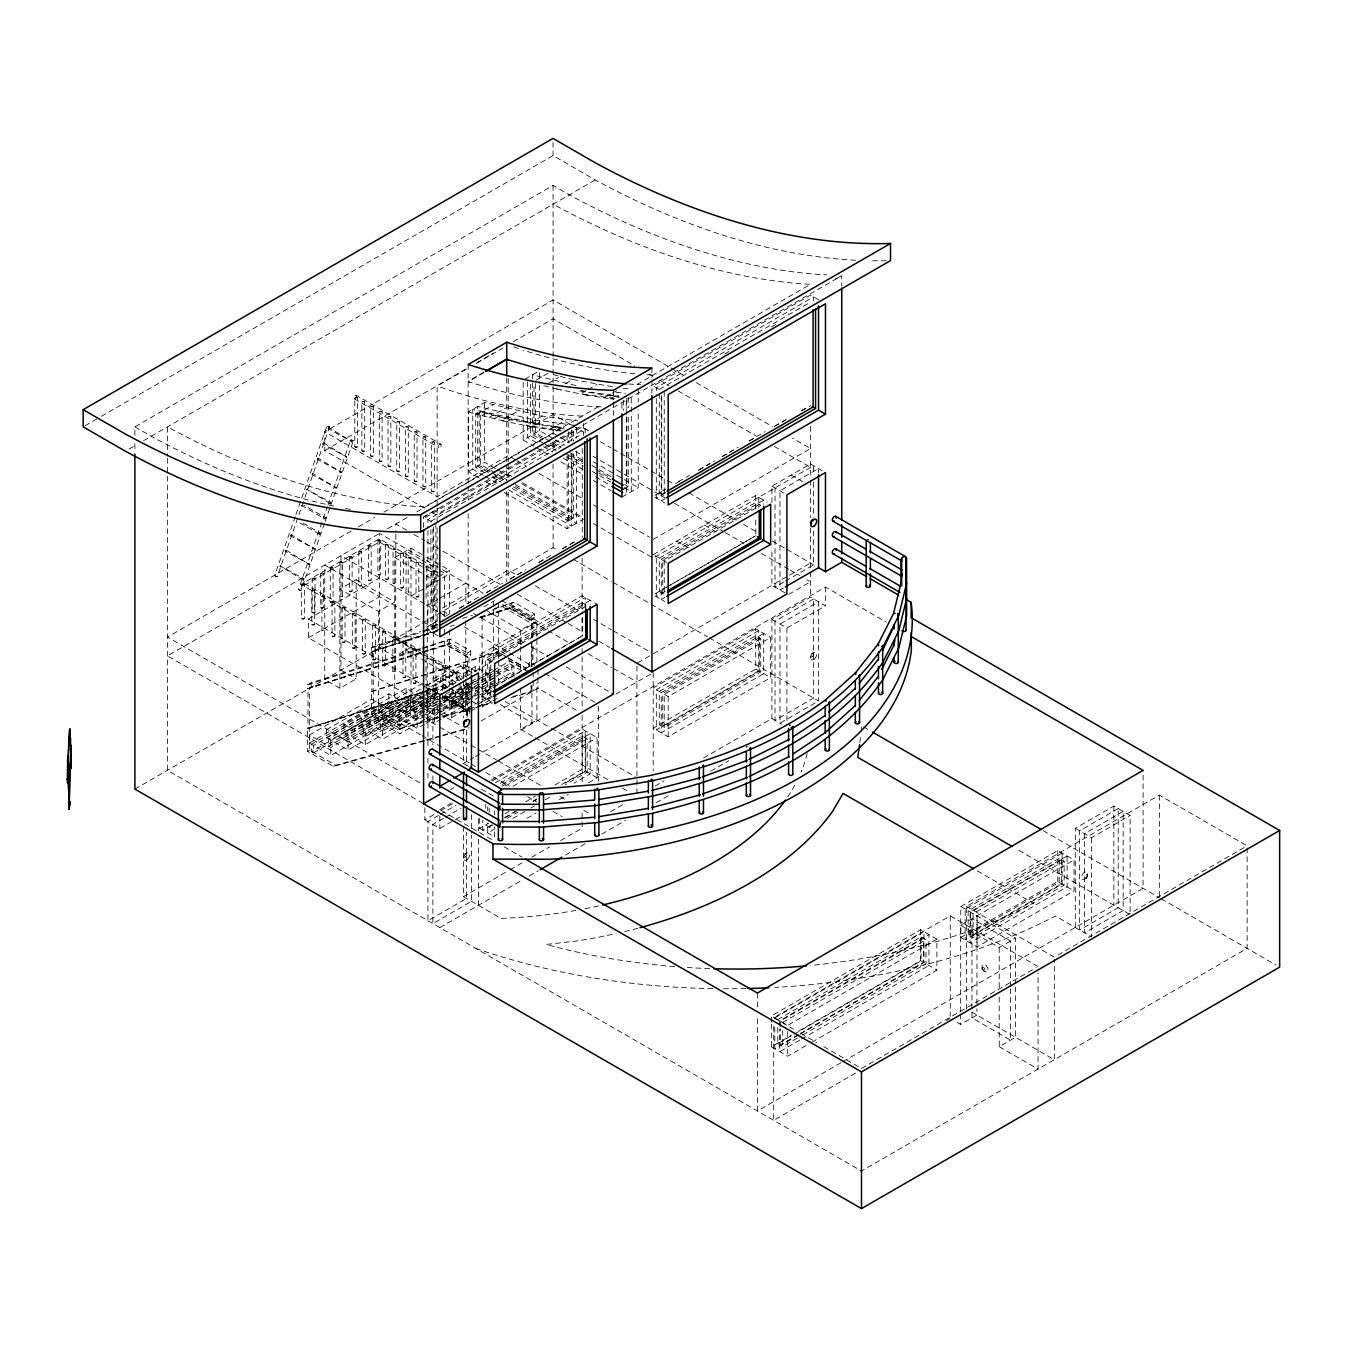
<?xml version="1.0" encoding="UTF-8"?>
<svg xmlns="http://www.w3.org/2000/svg" width="1347" height="1347" viewBox="0 0 1347 1347"><rect width="100%" height="100%" fill="white"/><g stroke="black" fill="none" stroke-linecap="round" stroke-linejoin="round"><path stroke-width="0.75" stroke-dasharray="5 3.75" d="M467.241 716.57L467.291 710.374L442.287 695.944M510.833 697.729L531.072 692.055L531.122 685.859M528.883 665.755L529.068 663.919M859.874 742.466L860.767 734.149M860.986 732.078L861.659 725.831M981.98 968.375A2.105 1.212 60 0 1 984.202 968.173A2.105 1.212 60 0 1 984.202 971.153A2.105 1.212 60 0 1 981.98 968.375L982.165 966.54A4.209 2.425 60 0 1 986.627 966.153A4.209 2.425 60 0 1 986.627 972.096A4.209 2.425 60 0 1 982.165 966.54M301.661 584.413L304.473 584.413L304.473 618.61L303.075 619.418L301.661 618.61L301.661 584.413L304.473 584.413M301.661 618.61L304.473 618.61M312.184 578.334L314.996 578.334L314.996 612.531L313.582 613.34L312.184 612.531L312.184 578.334L314.996 578.334M354.817 397.618L357.629 397.618L357.629 446.85L356.231 447.659L354.817 446.85L354.817 397.618L357.629 397.618M311.797 590.255L314.609 590.255L314.609 624.452L313.194 625.277L311.797 624.452L311.797 590.255L314.609 590.255M312.184 612.531L314.996 612.531M361.872 401.692L364.667 401.692L364.667 450.908L363.269 451.733L361.872 450.908L361.872 401.692L364.667 401.692M311.797 624.452L314.609 624.452M354.817 446.85L357.629 446.85M321.933 596.098L324.728 596.098L321.933 596.098L321.933 630.312L324.728 630.312L321.933 630.312M330.251 567.895L333.063 567.895L333.063 602.109L331.665 602.917L330.251 602.109L330.251 567.895L333.063 567.895M370.593 406.727L373.388 406.727L373.388 455.96L371.991 456.768L370.593 455.96L370.593 406.727L373.388 406.727M361.872 450.908L364.667 450.908M330.251 602.109L333.063 602.109M356.164 579.766L394.738 602.042L378.473 611.42L339.915 589.161L356.164 579.766L356.164 678.905L339.915 688.3L339.798 562.389L341.195 561.581L342.593 562.389L342.593 596.603L339.798 596.603L342.593 596.603M332.069 601.957L334.864 601.957L334.864 636.154L333.467 636.963L332.069 636.154L332.069 601.957L334.864 601.957M342.593 562.389L339.798 562.389M379.315 411.761L382.11 411.761L382.11 460.994L380.713 461.802L379.315 460.994L379.315 411.761L382.11 411.761M370.593 455.96L373.388 455.96M349.328 556.9L352.123 556.9L352.123 591.097L350.725 591.905L349.328 591.097L349.328 556.9L352.123 556.9M332.069 636.154L334.864 636.154M342.189 607.8L345 607.8L345 642.014L343.603 642.822L342.189 642.014L342.189 607.8L345 607.8M388.037 416.795L390.849 416.795L390.849 466.028L389.435 466.837L388.037 466.028L388.037 416.795L390.849 416.795M349.328 591.097L352.123 591.097M358.858 551.394L361.653 551.394L361.653 585.591L360.255 586.4L358.858 585.591L358.858 551.394L361.653 551.394M379.315 460.994L382.11 460.994M342.189 642.014L345 642.014M352.325 613.66L355.137 613.66L355.137 647.856L353.722 648.665L352.325 647.856L352.325 613.66L355.137 613.66M358.858 585.591L361.653 585.591M368.388 545.889L371.183 545.889L371.183 580.102L369.785 580.911L368.388 580.102L368.388 545.889L371.183 545.889M396.759 421.83L399.571 421.83L399.571 471.063L398.156 471.871L396.759 471.063L396.759 421.83L399.571 421.83M388.037 466.028L390.849 466.028M352.325 647.856L355.137 647.856M368.388 580.102L371.183 580.102M377.918 540.383L380.713 540.383L380.713 574.597L379.315 575.405L377.918 574.597L377.918 540.383L380.713 540.383M405.481 426.881L408.293 426.881L408.293 476.097L406.895 476.905L405.481 476.097L405.481 426.881L408.293 426.881M362.461 619.502L365.256 619.502L365.256 653.699L363.858 654.524L362.461 653.699L362.461 619.502L365.256 619.502M396.759 471.063L399.571 471.063M377.918 574.597L380.713 574.597M385.478 544.76L388.29 544.76L388.29 578.957L386.892 579.766L385.478 578.957L385.478 544.76L388.29 544.76M362.461 653.699L365.256 653.699M414.219 431.916L417.014 431.916L417.014 481.132L415.617 481.957L414.219 481.132L414.219 431.916L417.014 431.916M405.481 476.097L408.293 476.097M372.58 625.345L375.392 625.345L375.392 659.559L373.995 660.367L372.58 659.559L372.58 625.345L375.392 625.345M385.478 578.957L388.29 578.957M393.055 549.138L395.866 549.138L393.055 549.138L393.055 583.335L395.866 583.335L393.055 583.335M422.941 436.95L425.736 436.95L425.736 486.183L424.339 486.991L422.941 486.183L422.941 436.95L425.736 436.95M372.58 659.559L375.392 659.559M414.219 481.132L417.014 481.132M382.716 631.204L385.528 631.204L385.528 665.401L384.114 666.209L382.716 665.401L382.716 631.204L385.528 631.204M400.631 553.499L403.427 553.499L403.427 587.713L402.029 588.521L400.631 587.713L400.631 553.499L403.427 553.499M431.663 441.984L434.458 441.984L434.458 491.217L433.06 492.025L431.663 491.217L431.663 441.984L434.458 441.984M422.941 486.183L425.736 486.183M382.716 665.401L385.528 665.401M400.631 587.713L403.427 587.713M408.192 557.877L411.003 557.877L408.192 557.877L408.192 592.074L411.003 592.074L408.192 592.074M392.853 637.047L395.648 637.047L392.853 637.047L392.853 671.261L394.25 672.069L395.648 671.261L395.833 530.263M431.663 491.217L434.458 491.217M416.021 562.389L418.816 562.389L418.816 596.586L417.418 597.411L416.021 596.586L416.021 562.389L418.816 562.389M392.853 671.261L395.648 671.261M402.989 642.906L405.784 642.906L405.784 677.103L404.386 677.911L402.989 677.103L402.989 642.906L405.784 642.906M416.021 596.586L418.816 596.586M425.938 566.195L425.938 567.609M402.989 677.103L405.784 677.103M413.108 648.749L415.92 648.749L415.92 682.946L414.522 683.754L413.108 682.946L413.108 648.749L415.92 648.749M431.663 571.414L434.458 571.414L434.458 605.628L433.06 606.436L431.714 605.83L431.663 571.414L434.458 571.414M426.645 566.902L425.938 601.806M413.108 682.946L415.92 682.946M431.714 605.83L432.707 604.837L434.458 605.628M426.006 689.007L426.056 654.591M433.128 660.299L435.94 660.299L435.94 694.513L434.525 695.321L433.128 694.513L433.128 660.299L435.94 660.299M433.128 694.513L435.94 694.513M443.011 688.149L443.011 666.007L444.409 665.199L445.823 666.007L445.823 688.149M445.823 666.007L443.011 666.007M445.823 696.197C449.292 702.41 439.543 702.41 443.011 696.197M452.895 685.135C448.433 670.031 459.007 665.62 455.707 683.047M455.707 672.658L452.895 672.658M452.895 705.912L455.707 705.912L452.895 705.912L452.895 687.206M462.779 711.62L465.591 711.62L462.779 711.62L462.661 692.324L460.927 685.37M295.262 516.608L274.62 575.725L276 576.634L277.229 576.718L303.378 501.842M277.229 576.718L274.737 575.674M295.953 514.638L326.917 425.972L328.146 426.073L329.527 426.965L304.068 499.872M324.442 523.478L301.038 590.474L299.472 590.255L298.445 589.481L327.338 506.725M301.038 590.474L298.445 589.481M350.742 439.728L353.352 440.722L350.742 439.728L328.028 504.755M325.132 521.508L353.352 440.722M320.738 573.3L323.516 573.283L323.516 607.699L321.967 608.406L320.738 607.716L320.738 573.3L323.516 573.502M320.738 607.514L323.516 607.699M424.372 564.78L379.315 538.766L301.088 584.413L448.686 670.099L454.107 674.46L458.654 680.639M301.661 585.221L305.062 584.413L301.661 583.588M423.581 527.502L423.581 517.046L438.415 508.375M84.996 425.804L99.56 417.385M101.379 416.341L553.028 155.579L595.206 179.942A957.06 552.556 60 0 0 855.951 260.274M134.885 435.249L134.885 426.864L553.061 185.448L569.36 194.86A957.06 552.556 60 0 0 818.387 274.451L826.738 274.872M129.009 449.107L136.283 444.897M143.573 440.688L595.206 179.942M424.44 508.139L324.745 450.572L324.745 431.798L553.112 299.96L669.105 366.923M324.745 450.572L467.914 367.916M476.99 362.68L493.288 353.268M513.224 341.751L553.112 318.734L634.673 365.828M437.118 505.883L437.118 386.033L467.325 368.59M476.215 363.454L502.869 348.065M483.927 372.159L468.15 381.268L469.682 382.161M483.927 372.597L468.15 381.706L493.103 389.098A957.06 552.556 60 0 0 590.02 406.289L601.705 406.878M479.145 477.899L468.369 471.686L468.369 411.862L484.634 402.484L542.201 416.071L577.678 420.921M525.01 379.164L537.655 371.856M484.802 472.696L475.71 467.443L475.71 413.765L480.677 410.902L536.224 423.884L531.274 426.746L501.522 420.533L517.787 411.155M468.369 411.862L476.838 414.371L493.103 404.992M536.022 380.191L547.926 373.338L551.445 374.213M486.907 412.754L481.957 415.617L475.71 413.765M489.18 417.452L505.445 408.074M548.364 383.289L558.466 377.463M494.349 418.715L499.316 415.853M565.386 383.659L572.61 379.5L613.087 386.875M511.708 418.934L506.758 421.796L476.838 414.371M542.201 416.071L525.936 425.467L561.43 430.316M586.181 390.681L580.759 393.812L616.253 398.661M587.982 389.637L597.024 384.417M556.362 388.879L586.097 395.092L591.064 392.23L618.98 396.321M351.197 531.021L167.466 637.08L421.207 783.584M358.47 526.812L374.836 517.366M383.929 512.113L553.112 414.438L571.229 424.911M468.369 471.686L484.634 462.29L495.41 468.503M523.208 382.279L523.208 440.031L539.457 430.636L553.819 438.937M550.031 429.137L566.279 419.759M604.854 397.483L617.498 390.192M531.274 426.746L555.469 430.451L560.419 427.588L564.157 427.959M586.097 395.092L610.292 398.796L615.259 395.934M598.371 406.71L424.844 506.91L416.492 506.489A957.06 552.556 60 0 1 167.466 426.898L167.466 456.212M636.946 384.451L810.49 284.251L802.122 283.83A957.06 552.556 60 0 1 553.112 204.239M378.473 534.035L167.466 655.871L424.844 804.462M387.566 528.782L407.585 517.231M416.678 511.978L553.112 433.212L558.55 436.361M304.068 583.84L303.075 584.413L304.068 584.985M312.605 578.907L314.575 577.762M330.672 568.468L332.642 567.323M340.202 562.962L342.189 561.817M349.732 557.473L351.719 556.328M359.262 551.967L361.249 550.822M368.792 546.461L370.779 545.316M378.322 540.955L380.309 540.955M304.473 585.221L379.315 541.999L424.675 568.198M423.581 517.046L841.74 275.63L841.74 286.086M430.905 521.289L582.241 433.919M659.272 389.435L810.608 302.065M724.534 354.059L729.956 350.927M771.528 326.917L778.768 322.741M421.51 704.498L410.987 710.559L394.738 701.181L394.738 557.506L410.987 548.111L425.012 556.21M421.274 702.999L308.379 637.805L308.379 619.031L379.568 577.947M308.379 637.805L379.568 596.721M436.916 577.678L433.296 579.766L426.292 575.725M438.718 576.634L449.561 570.387L449.561 613.761M410.987 596.081L425.012 587.982M426.78 586.972L440.789 578.873M442.557 577.863L449.561 573.822M512.096 488.456L568.501 521.02L573.468 518.157L573.468 453.821M623.341 489.365L628.291 486.503L628.291 415.937M437.775 599.398L427.252 605.477L427.252 719.955L438.179 726.252M439.526 598.388L465.826 583.2L465.826 604.012M504.283 492.413L567.121 528.697L583.386 519.302L520.548 483.017M621.944 497.043L638.209 487.648L638.209 409.943M467.628 675.302L467.628 656.831L447.069 644.96L307.638 688.755L307.638 684.764L311.09 682.777L420.382 648.53M436.916 631.373L371.57 651.847L371.57 647.856L375.022 645.87L420.719 631.541M442.456 608.086L508.206 570.118L517.265 575.354M307.638 688.755L420.247 652.554M371.57 651.847L424.524 634.336M134.885 789.089L421.14 623.897M422.15 623.24L553.112 547.69L558.55 550.839M426.645 627.113L437.489 620.849M444.729 616.673L450.151 613.542M459.192 608.322L479.077 596.839M486.301 592.663L502.583 583.268M509.806 579.092L526.071 569.697M538.733 562.389L551.378 555.099M562.238 548.835L574.883 541.528M655.012 495.258L665.856 488.995M678.518 481.687L689.361 475.424M698.403 470.221L714.668 460.826M721.908 456.65L738.173 447.255M749.016 440.991L765.281 431.596M774.323 426.376L788.786 418.025M801.448 410.717L808.671 406.541M430.905 529.556L430.905 624.789L438.112 620.63M459.731 608.154L470.541 601.907M486.755 592.545L493.962 588.386M510.176 579.025L522.788 571.751M539.002 562.389L546.208 558.214M562.423 548.852L575.034 541.578M659.272 393.577L659.272 492.951L664.677 489.82M675.487 483.59L680.892 480.458M698.908 470.052L709.717 463.823M722.329 456.532L733.138 450.302M749.353 440.94L756.559 436.782M774.576 426.376L785.385 420.129M801.6 410.768L810.608 405.582M433.397 626.22L437 624.132M665.351 492.295L661.747 494.366L661.747 395.008M436.984 624.722L427.942 629.941L427.942 529.977M665.334 492.884L656.309 498.087L656.309 398.14M438.314 629.672L432.892 632.804L432.892 526.593M664.879 498.861L661.259 500.949L661.259 394.738M410.987 647.25L394.738 656.646L379.568 647.89L379.568 533.412L424.44 559.308M483.893 606.891L494.736 600.627M386.842 663.936L390.293 661.949M422.386 648.799L450.184 639.185L470.743 651.039L470.743 655.029L467.291 657.033L446.733 645.162L450.184 643.176L422.234 651.931M492.244 610.039L514.116 602.277L534.675 614.131L534.675 618.121L531.206 620.125L510.665 608.255L478.724 618.273M510.665 608.255L514.116 606.268L480.172 616.892M424.642 740.884L333.551 766.426L307.638 751.458L307.638 728.66L309.709 727.464L309.709 750.262L335.622 765.231L424.692 740.261M480.475 706.249L397.483 729.518L371.57 714.55L371.57 691.752L373.641 690.556L373.641 715.762L311.443 751.66L311.443 744.251L373.641 708.337M309.355 735.075L371.57 699.16L392.987 711.536L330.79 747.45L309.355 735.075L309.355 743.056L330.79 755.431L392.987 719.517L392.987 704.127L330.79 740.042L330.79 755.431M653.211 539.356L810.49 448.551L792.356 438.095M326.648 729.67L388.845 693.756L410.263 706.114L348.065 742.029L326.648 729.67L326.648 737.634L348.065 750.01L410.263 714.095L410.263 698.706L348.065 734.62L348.065 750.01M309.355 743.056L371.57 707.141L392.987 719.517M423.985 710.745L365.34 744.588L343.923 732.229L343.923 724.248L406.12 688.334L420.399 696.584M470.743 651.039L467.291 653.042L467.291 657.033M534.675 614.131L531.206 616.135L531.206 620.125M326.648 737.634L388.845 701.736L410.263 714.095M441.277 705.323L382.615 739.183L361.198 726.808L361.198 718.827L423.396 682.912L442.237 693.924M307.638 751.458L309.709 750.262M371.57 714.55L373.641 713.354L399.554 728.323L480.525 705.609M378.473 611.42L378.473 710.559L394.738 701.181M447.76 687.256L433.296 678.905L449.561 669.526M343.923 732.229L406.12 696.315L423.968 706.619M485.594 609.955L520.649 630.194L536.914 620.815L536.914 637.333M426.595 685.522L463.402 664.273L478.404 672.928M479.667 670.958L479.667 654.895L582.123 595.744L597.108 604.399M653.211 554.695L755.65 495.544L767.319 502.279M771.915 502.684L771.915 486.166L810.49 463.89L822.141 470.625M424.776 719.399L399.907 733.761L378.473 721.403L378.473 713.422L424.675 686.734M426.46 685.707L440.671 677.507L453.181 684.714M313.514 752.855L375.712 716.958L375.712 709.532L313.514 745.447L313.514 752.855L311.443 751.66M361.198 726.808L423.396 690.893M655.012 557.086L813.588 465.675L813.588 473.942M424.288 724.248L417.183 728.357L395.749 715.981L395.749 708L424.187 691.583M425.972 690.556L457.946 672.086L466.887 677.238M423.699 693.116L363.269 728.003L363.269 735.411L423.699 700.541M582.241 602.681L485.745 658.397L485.745 691.701L490.695 694.564L490.695 661.259L587.191 605.544L582.241 602.681L582.241 608.928M307.638 728.66L433.717 688.603L439.038 691.685M506.523 656.814L497.632 651.695L495.561 652.891L500.899 655.972M378.473 721.403L424.675 694.715M426.46 693.688L440.671 685.488L449.612 690.641M423.985 695.338L365.34 729.198L365.34 744.588M423.749 716.756L413.024 710.559L413.024 702.578L423.699 696.433M425.467 695.406L475.238 666.681L491.301 675.958M424.979 696.938L380.544 722.598L380.544 730.007L424.979 704.346M426.763 695.911L442.742 686.684L442.742 690.388M759.253 504.485L662.741 560.2L662.741 593.522M395.749 715.981L424.187 699.564M425.972 698.537L457.946 680.067L457.946 672.086M444.83 687.879L382.615 723.794L382.615 739.183M441.025 711.334L430.316 705.155L430.316 697.174L437.421 693.065M444.527 688.957L449.864 685.876M451.632 684.848L492.514 661.259M424.49 701.787L397.82 717.176L397.82 724.585L424.49 709.196M426.258 700.76L436.916 694.597M423.985 702.764L365.34 736.624L343.923 724.248M423.261 703.488L437.287 695.389M413.024 710.559L423.699 704.414M425.467 703.387L437.91 696.197M424.776 704.01L399.907 718.372L399.907 733.761M426.561 702.982L437.219 696.82M426.763 703.319L440.974 695.119M423.985 706.636L415.112 711.755L415.112 719.18L423.985 714.045M425.77 705.609L438.213 698.42M445.318 694.311L452.424 690.22M441.277 697.342L382.615 731.202L361.198 718.827M424.288 708.859L417.183 712.967L417.183 728.357M426.056 707.832L480.071 676.413M481.856 675.403L492.514 669.24M426.258 708.168L440.486 699.969M442.254 698.941L460.034 688.671L462.105 689.866L442.557 701.164M468.908 684.697L447.591 697.005L447.591 699.733L469.009 712.108L469.009 682.71M470.692 683.67L476.03 680.589M477.798 679.578L492.009 671.362M493.793 670.335L509.789 661.108L525.852 670.385M473.252 682.744L443.045 700.187L445.823 700.221M475.036 681.717L480.374 678.635M482.142 677.625L494.585 670.436M424.776 711.418L399.907 725.78L378.473 713.422M426.561 710.391L440.772 702.191M441.563 703.437L434.458 707.545L434.458 722.935L441.563 718.827M443.348 702.41L509.789 663.818L509.789 661.108M333.551 766.426L335.622 765.231M397.483 729.518L399.554 728.323M425.77 713.018L441.765 703.774M443.533 702.764L473.757 685.32M472.763 687.593L449.662 700.928L449.662 708.337L472.763 695.001M474.548 686.566L479.869 683.485M481.654 682.458L511.86 665.014L511.86 672.422L481.654 689.866M424.288 716.267L417.183 720.376L395.749 708M426.056 715.24L479.38 684.461M473.066 689.816L451.733 702.124L451.733 717.513L442.809 712.361M474.834 688.788L480.172 685.707M481.94 684.68L494.383 677.507M496.167 676.48L513.931 666.209L513.931 679.612M441.277 708.623L432.387 713.758L432.387 706.35L441.277 701.215L425.181 691.937M443.045 707.596L473.252 690.152M475.036 689.125L480.374 686.061M482.142 685.034L494.585 677.844M426.561 718.372L440.772 710.172M442.557 709.145L462.105 697.847L462.105 686.162M441.563 710.846L434.458 714.954L421.965 707.731M443.348 709.818L473.555 692.375M475.339 691.348L480.66 688.283M482.445 687.256L494.888 680.067M427.252 719.955L437.775 713.876M439.526 712.866L465.826 697.695L465.826 678.955M474.548 693.974L479.869 690.893M426.056 723.221L479.38 692.442L465.102 684.192M473.066 697.224L451.733 709.532L439.24 702.326M474.834 696.197L480.172 693.116M481.94 692.089L494.383 684.916M496.167 683.889L513.931 673.635L499.653 665.384M479.667 695.069L582.123 635.919L582.123 611.807M654.996 593.842L755.65 535.736M485.745 691.701L491.2 688.553M493.019 687.509L580.422 637.047M659.272 591.518L664.239 594.381L664.239 561.059L760.735 505.344L755.785 502.482L659.272 558.197L659.272 591.518L664.745 588.37M666.563 587.309L755.785 535.803L755.785 517.063M443.348 717.799L473.555 700.356M475.339 699.329L480.66 696.264M482.445 695.237L491.318 690.102M491.756 691.668L482.765 696.854L482.765 656.679L585.221 597.529L585.221 607.581M665.283 591.485L656.309 596.67L656.309 556.479M451.733 717.513L473.066 705.205M474.834 704.178L480.172 701.097M481.94 700.07L490.83 694.951M443.129 696.837L466.803 710.509L470.356 708.455M481.047 702.275L491.722 696.113M442.641 695.742L467.628 710.189L469.009 709.381L444.022 694.951M477.899 704.245L492.11 696.045M491.318 697.645L487.715 699.716L487.715 659.542L590.171 600.392L590.171 604.416M664.862 597.462L661.259 599.533L661.259 559.342L763.715 500.192L763.715 504.216M470.793 711.081L476.114 708M477.899 706.973L492.11 698.773M491.116 701.854L482.074 707.074L482.074 612.06M492.918 700.81L498.339 697.695L492.918 694.564M481.047 721.049L537.992 688.182L576.819 710.593M520.649 688.031L520.649 729.333L536.914 719.955L536.914 682.777M462.796 763.766L473.656 757.502M475.457 756.458L582.123 694.884M649.591 655.922L636.946 663.229L636.946 777.758M653.211 653.834L810.49 563.029M783.786 582.022L775.013 587.09L775.013 487.951M785.537 581.012L813.588 564.831L813.588 529.708M783.483 587.932L779.964 589.952L779.964 490.813L818.538 468.537L818.538 472.679M450.151 789.847L453.771 787.759M615.916 694.143L651.392 673.652M788.786 594.33L810.49 581.803L806.853 579.715M439.829 809.682L451.329 803.048M490.965 780.166L825.475 587.039L886.259 622.129M424.844 807.762L424.844 819.801L438.869 811.702M440.621 810.692L452.895 803.603M492.244 780.89L582.123 728.996L597.108 737.651L597.108 777.842L588.134 783.028M755.65 628.796L653.211 687.947L668.196 696.618L770.652 637.468L770.652 677.642L668.196 736.792L653.211 728.138L755.785 669.055L755.65 628.796L770.652 637.468M703.572 758.024L771.915 718.557L771.915 619.418L810.49 597.159L825.475 605.813L825.475 587.039M438.448 815.524L427.942 821.586L427.942 920.725L466.5 898.466L466.5 832.362M440.216 814.497L455.993 805.388M495.342 782.674L585.221 730.781L585.221 770.972L561.851 784.459M500.309 783.247L582.241 735.933L587.191 738.796L587.191 772.117L565.353 784.729M443.416 818.387L432.892 824.448L432.892 923.587L471.467 901.328L471.467 835.224M445.167 817.36L460.943 808.251M502.094 784.493L590.171 733.644L590.171 773.835L573.99 783.163M501.96 786.294L585.709 737.937L585.709 771.259L562.036 784.914M505.26 786.109L587.191 738.796M760.735 638.613L664.239 694.328L664.239 727.633L659.272 724.77L659.272 691.466L755.785 635.75L760.735 638.613L760.735 671.917L664.239 727.633M424.844 819.801L439.829 828.456L460.876 816.316M512.87 786.294L597.108 737.651M771.915 619.418L786.917 628.072L825.475 605.813M479.667 818.286L479.667 828.338L488.658 823.135M504.822 813.807L509.402 811.298M525.801 801.835L535.382 796.161M554.93 785.015L582.241 769.255L597.108 777.842M491.756 824.936L482.765 830.122L482.765 820.07M504.334 817.663L515.11 811.433M533.092 801.061L536.678 798.99M489.214 826.974L492.85 824.869M505.596 817.511L516.524 811.197M532.907 801.734L536.544 799.63M507.078 818.37L518.006 812.056M494.905 828.826L487.715 832.985L487.715 822.933M512.887 818.454L529.068 809.109M530.853 808.082L534.456 805.994M545.232 799.781L550.637 796.666M527.014 818.303L536.005 813.117M559.375 799.63L568.35 794.444M463.402 826.452L463.402 896.681L508.375 870.718M510.176 869.674L522.754 862.4M531.762 857.214L549.744 846.825M560.537 840.595L582.123 828.136L582.123 809.833M610.646 811.669L624.671 803.57M654.996 786.059L664.004 780.873M815.036 702.966L779.964 723.204L779.964 624.065L818.538 601.806L818.538 700.945M439.829 927.595L521.962 880.18M529.219 876.005L538.295 870.751M565.504 855.042L585.474 843.508M601.806 834.079L625.395 820.475M656.242 802.66L670.772 794.275M710.694 771.225L728.845 760.752M1075.293 927.46L1075.293 828.321L1113.851 806.045L1130.116 815.44L1130.116 914.579L1015.874 848.627M771.427 1022.104L771.427 1015.924L920.641 929.767L936.889 939.162L936.889 970.076L809.513 1043.605M960.798 906.582L1057.782 850.597L1074.03 859.975L1074.03 890.889L977.046 946.89L960.798 937.495L960.798 906.582L1015.486 938.152L1015.486 983.596M1038.049 966.523L950.258 915.842L773.7 1017.776L793.417 1029.159M966.523 1009.038L966.523 906.447L1159.346 795.134L1247.137 845.815L1247.137 948.389L861.491 1171.031L167.466 770.349L167.466 475.07M774.794 1017.861L924.008 931.72L924.008 962.634L800.27 1034.058M1075.293 828.321L1091.541 837.699L1130.116 815.44M777.775 1019.578L921.028 936.872L925.995 939.735L925.995 963.779L799.04 1037.055M1059.163 858.258L968.123 910.825L968.123 934.869L973.09 937.731L1064.13 885.164L1064.13 861.12L1059.163 858.258L1059.163 882.302L968.123 934.869M782.725 1022.44L925.995 939.735M1064.13 861.12L973.09 913.687L973.09 937.731M936.889 939.162L787.692 1025.303L771.427 1015.924M960.664 1012.018L960.664 925.271L1074.03 859.975M771.427 1024.158L771.427 1046.821L791.447 1035.271M798.72 1031.061L920.641 960.68L936.889 970.076M960.798 937.495L1057.782 881.51L1074.03 890.889M777.775 1027.593L777.775 1043.622L792.272 1035.254M794.09 1034.193L921.028 960.916L921.028 936.872M798.384 1034.58L780.25 1045.053L780.25 1029.024M800.202 1033.536L923.52 962.347L923.52 938.303L780.25 1021.009L780.25 1027.02M798.451 1035.119L774.794 1048.774L774.794 1026.111M777.775 1043.622L782.725 1046.484L797.239 1038.116M799.764 1040.086L779.745 1051.637L779.745 1028.973M801.583 1039.025L928.959 965.496L928.959 934.582L779.745 1020.723L779.745 1026.902M771.427 1046.821L787.692 1056.216L807.695 1044.666M960.664 925.271L999.221 947.547L1015.486 938.152M840.983 1062.732L757.435 1110.972L757.435 1015.806M842.801 1061.689L1143.081 888.313L1143.081 770.4M861.491 1068.457L1036.23 967.584M1057.951 955.04L1247.137 845.815M855.614 1073.071L773.7 1120.35L773.7 1026.145M946.621 1020.521L950.258 1018.416M957.195 1022.424L960.664 1024.427L976.912 1015.032L976.912 1008.836M999.221 997.117L999.221 1046.686L1015.486 1037.291L1015.486 985.667M835.628 279.048L840.208 276.472M329.527 426.965L326.9 426.056M811.988 653.43L813.672 652.689M464.917 853.813L466.601 853.072M1084.503 879.086L1086.187 878.345M422.705 630.918L438.6 625.934M462.459 618.458L472.393 615.343M494.248 608.507L514.116 602.277M371.57 647.856L421.022 632.366M423.009 631.743L436.849 627.399M426.511 633.73L438.381 629.992M450.268 626.271L454.225 625.025M420.82 635.952L373.287 650.854L373.287 690.758L497.632 651.695M422.79 635.346L438.634 630.379M480.441 617.263L512.382 607.261L532.941 619.132L532.941 637.586M437.253 631.171L371.907 651.662L371.907 691.55M479.061 618.071L511.001 608.053L531.56 619.923L531.56 640.448M422.369 647.907L450.184 639.185M307.638 684.764L420.416 649.422M420.517 652.925L309.355 687.761L309.355 727.666L433.717 688.603M422.503 652.302L448.467 644.169L469.009 656.04L469.009 674.493M371.57 691.752L495.915 652.689L501.236 655.77M419.978 693.368L307.975 728.458L307.975 688.57M421.981 692.728L431.983 689.597L440.856 694.732M482.546 705.053L490.645 702.78M512.904 696.534L533.159 690.859L533.159 680.488M482.495 705.676L492.615 702.848M426.713 739.688L440.89 735.715M442.91 735.142L469.227 727.767M426.662 740.311L440.839 736.338M442.86 735.782L467.156 728.963M328.719 427.504L328.163 428.75L352.19 441.782L328.82 427.521L328.163 428.75M322.91 444.106L323.364 442.826L322.809 444.072L346.836 457.104L323.549 442.91M352.156 440.991L351.5 442.22M318.01 458.148L317.454 459.394L341.498 472.427L318.111 458.165L317.454 459.394M312.656 473.454L312.1 474.716L336.144 487.749L312.773 473.487L312.218 474.733M341.448 471.635L340.791 472.864M330.756 502.279L330.082 503.509L330.756 502.279L306.712 489.247L330.082 503.509M325.402 517.602L324.745 518.831L325.402 517.602L303.866 505.159M291.255 534.742L290.699 536.005L314.743 549.02L291.356 534.776L290.699 536.005M320.131 532.991L319.391 534.153L320.131 532.991L300.297 521.525M285.463 551.344L285.901 550.064L285.345 551.327L309.389 564.342L286.103 550.148M314.693 548.246L314.036 549.475M304.001 578.89L303.328 580.119L304.001 578.89L279.957 565.858L303.328 580.119M646.93 374.752L653.211 375.055M628.594 384.03L640.701 384.636M582.123 416.105L573.771 415.684A957.06 552.556 60 0 1 451.902 391.085L437.118 386.033M623.021 388.29L630.615 389.064M616.067 392.297L625.564 393.273M609.214 394.974L618.711 395.934M619.351 397.365L577.307 390.613M610.292 398.796L614.013 399.167M574.546 425.315L535.264 420.079L477.697 406.474L477.697 466.298L488.473 472.511M554.392 426.629L563.888 427.588M564.528 429.02L510.227 419.793L479.178 411.761L479.178 465.439L490.106 471.736M555.469 430.451L561.059 431.023M560.419 427.588L505.883 418.025L472.73 409.336L472.73 469.16L483.506 475.373M575.842 385.562L532.52 374.836L532.52 434.643L541.494 439.829M581.062 390.462L585.12 391.287M346.886 456.38L346.145 457.542M336.178 487.025L335.437 488.186M306.762 490.039L307.419 488.809M319.391 534.153L297.855 521.727M309.339 563.568L308.682 564.797M280.008 566.649L280.664 565.403M553.213 374.651L558.5 375.965M560.268 376.419L572.61 379.5M543.868 385.73L561.581 390.159M513.746 346.886L521.137 349.412M983.462 970.951L985.145 971.692M818.808 299.943L810.49 295.128L653.211 385.932L661.529 390.748M670.924 367.984L685.421 376.352M696.298 382.632L772.42 426.578M649.17 374.197L652.79 376.284M660.047 380.477L669.105 385.697M678.164 390.933L756.105 435.94M774.239 446.396L810.49 467.325M791.194 475.02L802.863 481.755M771.915 486.166L785.25 493.861M588.791 430.821L582.123 426.965L424.844 517.77L432.892 522.434M573.047 425.955L583.925 432.235M600.223 441.648L611.1 447.928M612.919 448.972L649.17 469.901M650.988 470.945L665.485 479.313M667.287 480.374L672.725 483.506M689.041 492.918L736.169 520.127M743.426 524.32L756.105 531.644M772.42 541.056L785.099 548.381M786.917 549.424L815.474 565.925M659.272 492.951L664.239 495.797L664.239 392.297M560.352 437.405L569.411 442.641M592.983 456.229L598.422 459.378M600.223 460.421L614.737 468.79M616.539 469.834L652.79 490.763M654.608 491.823L665.485 498.087M674.544 503.323L723.474 531.577M725.292 532.621L743.426 543.094M761.543 553.55L788.736 569.259M790.537 570.303L799.613 575.539M704.43 525.128L716.099 531.863M555.621 439.964L564.595 445.15M575.371 451.363L582.544 455.522M593.32 461.735L614.872 474.178M616.657 475.205L638.209 487.648M654.878 497.262L664.862 503.037M550.047 441.328L535.5 432.926L535.5 383.373M551.866 442.388L560.975 447.642M570.067 452.878L582.796 460.236M591.905 465.49L597.361 468.638M599.179 469.699L611.925 477.04M624.654 484.398L628.291 486.503M543.11 439.038L534.001 433.785L534.001 384.232M550.384 443.247L559.476 448.5M570.404 454.798L583.133 462.156M595.879 469.497L610.427 477.899M550.468 445.015L557.658 449.157M566.632 454.343L582.796 463.671M598.944 472.999L611.521 480.256M624.082 487.513L631.272 491.655L631.272 414.657M543.279 443.146L530.533 435.788L530.533 382.11M545.097 444.19L556.008 450.504M566.935 456.801L583.302 466.247M592.411 471.501L597.866 474.666M599.684 475.71L610.595 482.007M536.544 442.692L527.569 437.506L527.569 381.807M543.717 446.834L552.708 452.02M563.467 458.233L583.217 469.632M595.795 476.889L610.157 485.189M523.208 440.031L533.968 446.244M535.769 447.288L548.33 454.528M560.908 461.785L582.443 474.228M593.219 480.458L611.168 490.813M785.25 593L771.915 585.305L771.915 548.128M676.699 541.124L688.368 547.859M515.463 459.832L508.206 455.64L437.118 496.689L324.745 431.798M517.265 460.876L526.323 466.113M539.019 473.437L582.51 498.542M593.387 504.822L615.141 517.383M616.96 518.427L649.574 537.268M654.878 555.654L668.196 563.349M511.826 476.518L508.206 474.413L437.118 515.463L431.68 512.315M522.703 482.782L582.51 517.315M593.387 523.596L615.141 536.157M616.96 537.2L653.211 558.129M497.195 469.547L509.772 476.804M495.225 472.982L480.677 464.58L480.677 410.902M497.043 474.043L506.135 479.296M515.244 484.533L573.468 518.157M491.924 472.797L504.654 480.155M515.581 486.452L571.987 519.016L571.987 452.609M356.248 395.361A1.97 1.128 -60 0 1 355.625 398.409A1.97 1.128 -60 0 1 353.924 397.432A1.97 1.128 -60 0 1 356.248 395.361L440.806 444.19A1.97 1.128 -60 0 1 440.183 447.238A1.97 1.128 -60 0 1 438.482 446.244A1.97 1.128 -60 0 1 440.806 444.19M495.645 476.67L502.835 480.812M513.594 487.025L576.449 523.31L576.449 450.487M492.093 476.905L501.185 482.142M354.278 398.763L438.853 447.591M485.307 476.417L497.868 483.674M508.644 489.887L571.482 526.172L571.482 453.35M486.334 482.041L493.507 486.183M654.878 595.845L664.862 601.621M573.081 559.224L611.336 581.315M613.02 582.291L649.574 603.389M651.157 604.315L707.444 636.811M709.263 637.855L818.218 700.76M863.478 726.892L870.734 731.084M1043.218 830.661L1159.464 897.776M1161.282 898.819L1276.013 965.058M755.65 668.988L770.652 677.642M771.915 718.557L781.917 724.332M535.399 585.827L578.89 610.932M593.387 619.3L611.521 629.773M613.323 630.817L649.574 651.746M406.71 530.297L395.833 524.017L395.833 528.176M413.95 534.49L424.827 540.77M426.645 541.814L441.143 550.182M442.961 551.226L500.949 584.716M517.265 594.128L566.413 622.499M568.215 623.543L582.679 631.895M598.826 641.223L609.821 647.57M977.316 870.903L1033.553 903.366A445.285 257.075 0 0 1 810.81 965.429M510.665 604.264L534.675 618.121M426.78 557.22L440.789 565.319M442.557 566.329L449.561 570.387M501.842 600.577L536.914 620.815M426.224 560.352L440.587 568.636M442.388 569.68L483.236 593.252M502.818 604.567L546.326 629.672M548.128 630.733L569.882 643.277M587.999 653.75L611.572 667.354M613.39 668.398L636.946 682.003M420.062 559.072L406.036 550.974L406.036 650.113L420.062 658.212M421.813 560.083L437.59 569.192M439.341 570.202L444.611 573.25L444.611 616.623M502.145 606.47L531.947 623.678L531.947 644.321M426.174 565.824L440.587 574.142M385.899 544.188L387.869 545.333M393.459 548.566L395.446 549.711M401.036 552.927L403.022 554.072M408.612 557.304L410.599 558.449M416.425 561.817L418.412 562.962M432.067 570.842L434.054 571.987M426.494 569.242L439.189 576.583M394.738 557.506L424.541 574.714M301.408 505.361L324.745 518.831M473.605 613.457L524.421 642.805M531.695 646.998L548.027 656.427M566.178 666.9L613.373 694.143M509.486 637.67L524.488 646.324M966.523 906.447L1054.314 957.145M134.885 426.864L151.201 436.276A957.06 552.556 60 0 0 336.161 506.624M424.524 603.894L340.993 555.671L340.993 670.149L356.164 678.905M426.325 604.938L437.708 611.504M439.442 612.515L446.413 616.539M464.26 626.826L507.752 651.948M509.57 652.992L531.307 665.553M545.047 673.483L594.751 702.174M493.238 647.048L508.223 655.72M508.29 657.841L526.054 668.095M497.296 651.897L506.169 657.016M507.954 658.043L525.7 668.297M508.341 659.862L529.64 672.17M509.789 663.818L522.282 671.042M430.905 624.789L435.872 627.651L435.872 524.151M479.667 654.895L491.335 661.63M426.511 629.116L438.162 635.851M446.733 641.172L470.743 655.029M496.083 671.294L512.146 680.572M460.388 666.024L473.706 673.719M482.378 678.77L494.871 685.993M304.473 583.588L421.005 650.87M422.823 651.931L452.137 669.004L461.078 679.242M312.218 589.683L314.188 590.828M322.337 595.526L324.324 596.67M332.473 601.385L334.46 602.53M342.609 607.228L344.579 608.373M362.865 618.93L364.852 620.075M373.001 624.772L374.988 625.917M383.137 630.632L385.107 631.777M393.257 636.474L395.243 637.619M395.833 638.495L421.51 653.329M423.261 654.339L464.008 677.878M478.471 686.212L491.116 693.52M505.361 701.736L549.627 727.296M551.445 728.34L635.026 776.613M421.813 659.222L444.611 672.389L444.611 637.283M500.394 704.599L531.947 722.817L531.947 685.64M481.334 696.029L491.335 701.804M444.123 675.403L455.791 682.138M449.561 688.3L469.43 699.767M471.248 700.81L476.67 703.942M520.649 729.333L533.361 736.691M535.18 737.735L607.867 779.694M622.415 788.096L627.854 791.245M451.397 691.668L462.105 697.847M446.143 695.776L469.227 709.111L469.227 717.395M431.629 689.799L440.52 694.917M308.379 619.031L424.928 686.313M426.511 687.509L441.311 695.776M430.316 697.174L437.455 701.299M971.726 1012.035L1054.314 1059.719L1054.314 959.232M422.183 697.611L427.538 700.709M423.093 704.043L437.674 712.462M439.492 713.506L461.348 726.117M413.024 702.578L420.18 706.704M999.221 1046.686L1038.049 1069.097L1038.049 972.803M425.534 717.783L434.458 722.935M439.998 727.313L469.126 744.133M470.945 745.177L476.4 748.326M478.236 749.387L496.437 759.893M498.255 760.937L541.949 786.177M560.15 796.683L565.605 799.832M583.807 810.338L591.097 814.548M339.915 688.3L324.745 679.545L324.745 565.067L437.118 629.941L437.118 524.808M378.473 710.559L420.298 734.704M422.116 735.765L469.379 763.059M471.197 764.103L476.653 767.251M485.745 772.505L509.385 786.143M527.569 796.649L536.662 801.903M553.028 811.349L562.12 816.585M468.402 766.308L463.402 763.412L463.402 728.306M481.334 789.106L494.669 796.801M485.745 824.97L490.695 827.833M479.667 828.338L494.669 836.992L494.669 826.94M441.631 810.709L493.457 840.646M504.182 846.842L522.064 857.147M800.573 1033.301L816.703 1042.612M823.859 1046.737L859.689 1067.43M463.402 896.681L501.017 918.385A331.53 191.409 0 0 0 578.823 909.899M463.503 684.31L465.456 692.122L465.591 711.62M1087.484 873.934L1087.686 875.769M810.507 656.006L810.709 657.841M463.435 856.389L463.637 858.224M1159.346 795.134L1159.346 897.708M1113.851 806.045L1113.851 905.201M1091.541 837.699L1091.541 936.855L1055.459 916.011A489.129 282.399 0 0 1 775.013 987.435M1057.782 850.597L1057.782 881.51M1010.519 986.459L1010.519 941.014L971.962 918.755L971.962 1017.894L1010.519 1040.153L1010.519 988.53M999.221 947.547L999.221 988.85M977.046 946.89L977.046 915.977L976.912 1006.765M960.664 1014.089L960.664 1024.427M950.258 915.842L950.258 1016.328M920.641 929.767L920.641 960.68M813.588 301.088L813.588 296.912L656.309 387.717L656.309 396.052M813.588 482.209L813.588 517.315M810.49 426.359L810.49 478.353M810.49 480.424L810.49 517.602M810.49 527.923L810.49 597.159M787.692 1031.482L787.692 1056.216M786.917 628.072L786.917 723.086M782.725 1030.455L782.725 1046.484M758.748 497.329L758.748 507.381M757.435 993.059L757.435 1007.539M755.65 495.544L755.785 508.728M668.196 696.618L668.196 736.792M653.211 672.608L653.211 770.838M651.948 368.034L651.948 377.564M651.948 379.484L651.948 393.593M638.209 389.855L638.209 401.911M636.946 779.829L636.946 794.41M631.272 398.022L631.272 412.586M628.291 397.264L628.291 407.636M626.81 398.123L626.81 408.495M626.81 416.795L626.81 487.361M626.304 400.884L626.304 415.448M626.304 417.519L626.304 494.517M623.341 400.126L623.341 410.498M621.944 403.393L621.944 411.727M613.373 390.293L613.373 399.84M613.373 401.743L613.373 417.974M598.371 706.35L598.371 781.277M585.709 608.844L585.709 604.685L489.214 660.4L489.214 693.705M585.221 432.926L585.221 428.767L427.942 519.572L427.942 527.889M583.386 423.446L583.386 435.435M582.241 448.399L582.241 537.419M582.241 617.246L582.241 635.986M582.241 735.933L582.241 769.255M582.123 558.197L582.123 609.804M582.123 648.53L582.123 654.827M582.123 656.932L582.123 709.482M582.123 715.577L582.123 783.415M576.449 427.588L576.449 437.994M573.468 430.989L573.468 441.378M571.987 429.777L571.987 440.149M571.482 430.451L571.482 440.856M568.501 431.781L568.501 442.153M568.501 454.613L568.501 521.02M567.121 435.047L567.121 443.382M567.121 455.858L567.121 528.697M553.028 142.226L553.028 155.579M553.061 185.448L553.112 434.61M553.061 442.978L553.112 451.363M553.061 463.924L553.112 547.69M539.457 372.883L539.457 383.205M539.457 385.259L539.457 430.636M537.992 669.408L537.992 675.655M537.992 677.743L537.992 688.182M536.914 639.404L536.914 664.189M533.159 672.204L533.159 678.417M532.941 645.802L532.941 664.273M531.947 646.392L531.947 667.051A2.105 1.212 60 0 0 529.792 664.694A2.105 1.212 60 0 0 529.085 666.714M531.56 642.502L531.56 667.119M531.072 685.842L531.072 692.055M520.649 630.194L520.649 644.657M520.649 646.728L520.649 671.513M508.206 378.625L508.206 461.903M508.206 463.991L508.206 477.461M508.206 492.177L508.206 578.469M506.725 377.918L506.725 468.268M506.725 470.372L506.725 480.879M506.725 491.386L506.725 581.736M498.339 602.681L498.339 658.447M498.339 660.501L498.339 685.286M494.669 810.86L494.669 814.884M493.389 601.402L493.389 659.239M489.214 808.234L489.214 812.393M487.715 806.853L487.715 810.877M485.745 804.142L485.745 808.318M484.634 402.484L484.634 462.29M478.404 818.589L478.404 830.981M478.404 839.232L478.404 905.336M475.238 666.681L475.238 670.671M471.467 668.92L471.467 673.062M471.467 814.581L471.467 833.17M468.15 364.532L468.15 484.23M468.15 486.334L468.15 501.05M468.15 513.645L468.15 601.907M467.628 683.501L467.628 710.189M467.156 710.307L467.156 716.52M466.803 710.509L466.803 716.756M466.5 674.325L466.5 666.058L427.942 688.334L427.942 748.225M466.5 682.592L466.5 717.698M466.5 730.091L466.5 765.214M465.826 620.664L465.826 676.868M463.402 664.273L463.402 678.736M463.402 680.807L463.402 717.985M460.034 683.114L460.034 688.671M455.707 691.365L455.707 705.912M449.561 630.026L449.561 686.212M444.83 695.288L444.83 703.269M444.611 629.015L444.611 635.212M440.671 677.507L440.671 685.488M439.829 815.945L439.829 828.456M437.118 507.987L437.118 522.703M433.397 526.845L433.296 678.905M432.892 691.196L432.892 744.891M432.892 775.872L432.892 780.014M427.942 758.563L427.942 762.688M427.942 773.01L427.942 779.206M427.538 693.301L427.538 708.69M410.987 548.111L410.987 710.559M406.12 688.334L406.12 696.315M388.845 693.756L388.845 701.736M375.022 645.87L375.022 649.86M311.09 682.777L311.09 686.768M167.466 458.317L167.466 472.965M134.885 443.618L134.885 451.986M745.985 988.563A489.129 282.399 0 0 1 723.12 988.749M712.748 988.631A489.129 282.399 0 0 1 476.013 948.49M709.701 968.594A445.285 257.075 0 0 1 687.004 967.483M674.662 966.59A445.285 257.075 0 0 1 546.158 944.449L575.96 941.082A384.164 221.8 0 0 0 616.017 933.572M807.173 753.562A331.53 191.409 0 0 1 801.027 772.319M794.814 785.183A331.53 191.409 0 0 1 787.709 796.818M598.523 905.891A331.53 191.409 0 0 1 584.766 908.77M635.009 373.776A957.06 552.556 60 0 1 522.99 350.052M350.372 509.402A957.06 552.556 60 0 1 344.293 508.257M637.906 928.218A384.164 221.8 0 0 1 623.829 931.77M529.943 666.849A4.209 2.425 60 0 1 530.247 661.865A4.209 2.425 60 0 1 534.624 665.401M443.011 614.451A2.105 1.212 60 0 1 444.308 616.067M442.607 611.555A4.209 2.425 60 0 1 447.288 614.973M886.377 260.729A957.06 552.556 60 0 1 869.674 260.746M390.916 702.932L328.719 738.846L328.719 746.255L390.916 710.34L390.916 702.932M408.192 697.51L345.994 733.425L345.994 740.833L408.192 704.919L408.192 697.51M758.748 630.598L656.309 689.748L656.309 729.922L758.748 670.772L758.748 630.598M813.588 598.944L775.013 621.203L775.013 720.342L813.588 698.083L813.588 598.944M763.715 633.46L661.259 692.611L661.259 732.785L763.715 673.635L763.715 633.46M759.253 637.754L662.741 693.469L662.741 726.774L759.253 671.059L759.253 637.754M1118.212 808.57L1079.654 830.83L1079.654 929.986L1118.212 907.71L1118.212 808.57M1123.179 811.433L1084.604 833.692L1084.604 932.848L1123.179 910.572L1123.179 811.433M1062.143 853.106L965.159 909.107L965.159 940.021L1062.143 884.019L1062.143 853.106M1067.093 855.968L970.109 911.97L970.109 942.883L1067.093 886.882L1067.093 855.968M1061.638 859.689L970.598 912.256L970.598 936.3L1061.638 883.733L1061.638 859.689M1086.574 878.059A2.105 1.212 -60 0 0 1087.248 874.809A2.105 1.212 -60 0 0 1084.756 877.015A2.105 1.212 -60 0 0 1086.574 878.059M1085.278 878.53A4.209 2.425 -60 0 0 1086.608 872.014A4.209 2.425 -60 0 0 1081.641 876.426A4.209 2.425 -60 0 0 1085.278 878.53M812.376 656.595A2.105 1.212 -60 0 0 813.049 653.329A2.105 1.212 -60 0 0 810.557 655.534A2.105 1.212 -60 0 0 812.376 656.595M814.447 659.003A4.209 2.425 -60 0 0 815.777 652.487A4.209 2.425 -60 0 0 810.81 656.898A4.209 2.425 -60 0 0 814.447 659.003M465.304 856.978A2.105 1.212 -60 0 0 465.978 853.712A2.105 1.212 -60 0 0 463.486 855.917A2.105 1.212 -60 0 0 465.304 856.978M467.375 859.386A4.209 2.425 -60 0 0 468.705 852.87A4.209 2.425 -60 0 0 463.738 857.281A4.209 2.425 -60 0 0 467.375 859.386"/><path stroke-width="1.5" d="M465.203 818.185C469.413 819.38 461.701 821.047 464.075 818.353M67.468 781.782L67.603 782.641L68.293 759.237M70.398 746.12C72.351 761.56 66.559 776.394 68.832 791.8M70.515 763.48L69.051 809.412L69.236 806.163M69.404 775.215L69.135 806.752M69.219 801.886L69.404 807.611M69 740.985C69.135 754.118 71.307 719.769 69.337 731.017L68.95 740.985L69.101 739.772M67.653 760.533L67.35 779.677L67.855 776.63M71.105 764.372L70.819 768.565L70.532 738.089L69.876 739.974M70.027 802.206C69.64 799.562 68.023 815.777 69.993 802.61M825.694 699.699C773.885 738.375 712.445 761.493 649.793 775.586L596.502 784.526L541.342 788.988L501.067 788.887L499.35 792.642L500.175 794.309M69.236 739.284L70.027 730.781M69.32 807.779L69.404 806.146M68.983 790.42L69.152 801.667M859.639 744.537L857.719 757.317L1012.237 846.522M71.021 745.295L70.398 749.858M68.343 774.794L68.31 755.583M901.042 585.255L900.975 559.51L902.372 557.187L905.167 556.513L906.565 558.163L906.649 615.714L898.836 647.89L882.857 679.595C829.988 756.054 738.779 793.45 651.173 813.504L597.091 822.596L541.528 827.092L501.976 826.991M906.565 558.163L905.74 559.982M68.983 808.975L69.303 807.341M901.143 582.375L893.516 613.525L878.025 644.304M68.882 743.914L67.535 760.718L68.327 759.068M70.768 763.092L70.414 749.723M70.835 768.379L71.189 760.954M68.966 745.261L69.892 739.772L69.354 740.901M894.492 624.907L882.588 650.601M906.649 583.184L898.836 615.377L883.127 646.577M894.964 640.094L893.516 646.055L881.679 669.594M906.649 598.523L898.836 630.716L882.857 662.421C829.988 738.863 738.779 776.276 651.173 796.33L597.091 805.422L541.528 809.917L501.976 809.816M499.889 805.843L499.889 809.816M500.175 822.411L499.889 826.991M67.956 781.748L67.552 781.159M878.025 659.643L859.15 683.485M878.025 676.834L859.15 700.659M901.783 573.031L901.783 576.28L832.901 536.51M905.74 575.321L905.74 572.088M905.74 592.512L905.74 589.262M855.311 673.012L878.295 643.815M882.857 647.082C829.988 723.524 738.779 760.937 651.173 780.991M825.341 700.019L855.699 672.658M828.691 712.327L855.311 688.351M855.311 705.525L825.341 732.532L792.76 754.168M825.341 715.358L792.76 736.994M83.177 409.673L553.028 138.404L595.206 162.768A957.06 552.556 60 0 0 890.502 243.453L890.502 260.611L420.668 531.88A957.06 552.556 60 0 1 125.355 451.194L83.177 426.847L83.177 409.673L125.355 434.037A957.06 552.556 60 0 0 420.668 514.706L890.502 243.453M506.725 342.256L468.15 364.532A957.06 552.556 60 0 0 613.373 390.293L651.948 368.034A957.06 552.556 60 0 1 506.725 342.256L506.725 375.813M485.678 371.149L506.725 359.009L508.257 359.885M485.678 371.57L506.725 359.43L531.661 366.822A957.06 552.556 60 0 0 626.624 383.878M440.604 622.061L584.716 538.851L584.716 441.547M667.152 491.251L813.083 407.013L813.083 309.709M439.476 625.564L587.191 540.282L587.191 438.853M667.843 493.726L815.558 408.444L815.558 309.069M440.132 628.628L590.171 541.999L590.171 437.876M666.681 497.818L818.538 410.145L818.538 306.022M597.108 546.006L439.829 636.811L439.829 526.441L597.108 435.637L597.108 546.006L588.791 541.191M825.475 414.152L668.196 504.957L668.196 394.587L825.475 303.782L825.475 414.152L818.808 410.313M492.85 691.617L585.709 637.99L585.709 608.844M668.213 590.373L759.253 537.807L759.253 510.732M494.332 692.476L587.191 638.848L587.191 609.703M667.876 592.276L760.735 538.665L760.735 509.52M493.12 696.601L590.171 640.566L590.171 606.419M666.647 596.418L763.715 540.383L763.715 506.219M597.108 644.573L494.669 703.723L494.669 663.549L597.108 604.399L597.108 644.573L588.791 639.774M770.652 544.39L668.196 603.54L668.196 563.349L770.652 504.199L770.652 544.39L762.318 539.575M439.913 786.294L450.42 780.216M453.939 778.196L464.446 772.117M467.948 770.097L471.467 768.076L471.467 675.116M785.234 586.922L818.538 567.693L818.538 474.733M423.581 529.607L423.581 803.721L439.829 794.343M470.069 767.268L478.404 772.084L613.373 694.143L613.373 420.062M611.622 648.614L651.948 671.884L786.917 593.96L786.917 494.82L825.475 472.544L825.475 571.7L818.808 567.845M825.475 571.7L841.74 562.305L866.643 576.684M540.096 869.707L561.884 857.13M1279.65 830.476L911.144 617.717L911.144 602.378A389.687 224.983 0 0 1 492.968 843.794L492.968 859.133L861.491 1071.892L1279.65 830.476L1279.65 967.163L861.491 1208.596L134.885 789.089L134.885 454.091M749.067 759.405L789.291 739.301M749.067 776.596L789.291 756.492M702.376 776.933L747.248 760.331M702.376 794.107L747.248 777.505M651.813 790.403L700.423 777.657M651.813 807.577L700.423 794.831M650.971 781.041L597.091 790.066L541.528 794.578L501.976 794.477M598.556 799.512L647.924 791.228M598.556 816.703L647.924 808.419M543.397 804.159L594.465 800.034M541.342 821.502L594.465 817.208M501.067 804.226L539.339 804.327M501.067 821.417L539.339 821.502M492.968 859.133L548.869 859.268A389.687 224.983 0 0 0 911.38 649.995L911.246 632.383M501.067 788.887L501.64 790.066M812.258 406.525L815.558 408.444M835.712 516.305L905.74 556.749M832.901 521.171L901.783 560.941L900.975 559.51M835.712 531.644L866.239 549.273M869.825 551.344L902.153 570.017M835.712 548.835L866.239 566.464M869.825 568.535L900.352 586.164M832.901 553.684L899.981 592.411M870.213 578.739L898.685 595.189M905.807 599.297L911.144 602.378M757.435 536.763L760.735 538.665M911.279 636.575L1143.081 770.4L757.435 993.059L525.633 859.218M612.245 478.96L623.173 485.257M612.414 483.068L623.341 489.365M611.942 486.216L622.718 492.446M612.969 491.857L621.944 497.043L621.944 413.798M583.891 538.379L587.191 540.282M872.553 732.128L1041.399 829.617M973.696 868.798L843.07 793.4L832.699 811.18A384.164 221.8 0 0 1 639.909 927.696M432.421 749.151L501.303 788.921M429.609 754L499.653 794.444M432.421 764.49L499.484 803.216M429.609 769.339L499.653 809.783M432.421 781.664L499.484 820.39M429.609 786.53L499.653 826.957M423.581 803.721L492.968 843.794M67.653 782.624L67.417 778.92M70.01 801.516L69.354 805.86M906.043 582.493L906.043 630.362M905.874 558.837L905.874 606.706M901.665 585.894L901.665 558.837A2.105 1.212 0 0 0 901.732 559.157M898.281 614.451L898.281 662.32M894.071 624.856L894.071 629.015M894.071 641.509L894.071 645.668M894.071 658.161L894.071 662.32M882.672 645.449L882.672 693.301M878.48 651.679L878.48 660.013M878.48 666.26L878.48 678.736M878.48 682.895L878.48 693.301M870.398 542.521L870.398 552.927M870.398 559.173L870.398 569.579M870.398 573.738L870.398 586.214M866.188 540.433L866.188 586.214M861.491 1071.892L861.491 1208.596M859.554 722.682L859.554 674.83A2.105 1.212 0 0 1 858.51 675.874M855.345 681.077L855.345 689.395M855.345 695.641L855.345 706.047M855.345 712.277L855.345 722.682M841.74 288.174L841.74 520.447M841.74 524.64L841.74 537.2M841.74 541.376L841.74 553.937M841.74 558.113L841.74 562.305M829.382 701.989L829.382 749.858M825.172 706.165L825.172 716.57M825.172 720.729L825.172 733.206M825.172 739.452L825.172 749.858M792.794 726.403L792.794 774.256M788.584 728.474L788.584 740.968M788.584 745.127L788.584 757.603M788.584 761.779L788.584 774.256M750.532 747.518L750.532 795.387M746.322 751.677L746.322 762.082M746.322 766.258L746.322 778.734M746.322 782.893L746.322 795.387M703.471 764.944L703.471 796.161M703.471 800.32L703.471 812.797M699.261 767.015L699.261 779.509M699.261 783.668L699.261 796.161M699.261 800.32L699.261 812.797M652.588 780.368L652.588 809.496M652.588 813.672L652.588 826.149M651.948 395.698L651.948 671.884M648.378 780.368L648.378 792.861M648.378 797.02L648.378 809.496M648.378 813.672L648.378 826.149M598.91 789.376L598.91 835.157M594.701 789.376L594.701 799.781M594.701 803.94L594.701 818.505M594.701 822.68L594.701 835.157M543.531 794.006L543.531 823.135M543.531 827.311L543.531 839.787M539.356 793.72L539.356 822.849M539.356 827.007L539.356 839.501M502.583 793.753L502.583 804.159M502.583 808.335L502.583 822.899M502.583 827.058L502.583 839.535M498.373 791.682L498.373 839.535M478.404 772.084L478.404 672.928L439.829 695.204L439.829 755.095M466.517 775.249L466.517 785.655M466.517 789.813L466.517 802.526M466.517 806.685L466.517 819.178M463.486 773.161L463.486 819.178M439.829 759.237L439.829 769.558M439.829 775.754L439.829 788.147M420.668 514.706L420.668 531.88M768.817 987.772A489.129 282.399 0 0 1 748.056 988.513M785.436 800.101A331.53 191.409 0 0 1 602.412 905.016M806.735 965.816A445.285 257.075 0 0 1 713.843 968.729M897.658 661.461A2.105 1.212 0 0 1 897.523 663.246A2.105 1.212 0 0 1 894.459 663.01A2.105 1.212 0 0 1 895.132 661.259M897.658 613.592A2.105 1.212 0 0 1 897.658 615.31M894.694 613.592A2.105 1.212 0 0 1 895.132 613.407M905.756 629.739A2.105 1.212 0 0 1 904.746 631.474A2.105 1.212 0 0 1 901.918 630.665M905.756 581.887A2.105 1.212 0 0 1 905.756 583.099M881.628 692.257A2.105 1.212 0 0 1 882.403 693.907A2.105 1.212 0 0 1 879.524 694.362A2.105 1.212 0 0 1 878.749 692.695M882.605 645.752A2.105 1.212 0 0 1 881.628 646.493M878.547 645.752A2.105 1.212 0 0 1 878.749 644.843M869.337 585.17A2.105 1.212 0 0 1 870.01 586.922A2.105 1.212 0 0 1 866.946 587.157A2.105 1.212 0 0 1 866.811 585.356M868.293 539.575A2.105 1.212 0 0 1 867.754 539.524M858.51 721.638A2.105 1.212 0 0 1 859.167 723.39A2.105 1.212 0 0 1 856.103 723.625A2.105 1.212 0 0 1 855.968 721.824M855.631 674.224A2.105 1.212 0 0 1 855.968 673.971M829.314 702.309A2.105 1.212 0 0 1 829.112 702.612M825.795 701.13A2.105 1.212 0 0 1 826.233 700.945M829.112 749.252A2.105 1.212 0 0 1 828.338 750.919A2.105 1.212 0 0 1 825.458 750.464A2.105 1.212 0 0 1 826.233 748.814M792.726 773.953A2.105 1.212 0 0 1 790.689 775.468A2.105 1.212 0 0 1 788.668 773.953M792.726 726.707A2.105 1.212 0 0 1 791.245 727.565M789.645 725.343A2.105 1.212 0 0 1 790.15 725.225M501.96 838.676A2.105 1.212 0 0 1 501.96 840.393A2.105 1.212 0 0 1 498.996 840.393A2.105 1.212 0 0 1 498.996 838.676M501.522 792.726A2.105 1.212 0 0 1 499.417 792.726M749.925 748.376A2.105 1.212 0 0 1 749.488 748.578M746.608 746.912A2.105 1.212 0 0 1 746.945 746.659M749.488 794.326A2.105 1.212 0 0 1 750.161 796.077A2.105 1.212 0 0 1 747.08 796.313A2.105 1.212 0 0 1 746.945 794.528M598.624 834.551A2.105 1.212 0 0 1 596.805 836.369A2.105 1.212 0 0 1 594.97 834.551M597.849 788.349A2.105 1.212 0 0 1 596.805 788.517M542.74 792.743A2.105 1.212 0 0 1 540.181 792.743M542.235 838.524A2.105 1.212 0 0 1 543.397 840.09A2.105 1.212 0 0 1 540.652 840.764A2.105 1.212 0 0 1 539.49 839.181M651.022 824.97A2.105 1.212 0 0 1 652.453 826.57A2.105 1.212 0 0 1 649.591 827.26A2.105 1.212 0 0 1 648.648 825.543M651.965 779.155A2.105 1.212 0 0 1 651.022 779.458M431.528 753.495A2.812 1.616 -60 0 1 429.154 753.428A2.812 1.616 -60 0 1 430.181 749.976A2.812 1.616 -60 0 1 432.724 749.437M834.298 521.02A2.812 1.616 -60 0 1 832.328 519.673A2.812 1.616 -60 0 1 834.652 516.288A2.812 1.616 -60 0 1 836.218 518.225M431.528 768.834A2.812 1.616 -60 0 1 429.053 768.447A2.812 1.616 -60 0 1 430.838 764.726A2.812 1.616 -60 0 1 432.993 765.77M834.298 536.359A2.812 1.616 -60 0 1 832.311 535.214A2.812 1.616 -60 0 1 834.298 531.779A2.812 1.616 -60 0 1 836.285 532.924M431.528 786.008A2.812 1.616 -60 0 1 429.036 785.436A2.812 1.616 -60 0 1 431.192 781.715A2.812 1.616 -60 0 1 432.926 783.584M834.298 553.55A2.812 1.616 -60 0 1 832.311 552.405A2.812 1.616 -60 0 1 834.298 548.97A2.812 1.616 -60 0 1 836.285 550.115M702.427 811.753A2.105 1.212 0 0 1 703.1 813.504A2.105 1.212 0 0 1 700.019 813.74A2.105 1.212 0 0 1 699.884 811.938M702.865 765.803A2.105 1.212 0 0 1 702.427 765.988M811.618 523.781A2.105 1.212 -60 0 1 810.945 521.289A2.105 1.212 -60 0 1 813.436 520.615M464.176 724.198A2.105 1.212 -60 0 1 464.176 721.217A2.105 1.212 -60 0 1 466.399 721.42M814.447 525.734A4.209 2.425 -60 0 0 815.777 519.218A4.209 2.425 -60 0 0 810.81 523.629A4.209 2.425 -60 0 0 814.447 525.734M467.375 726.117A4.209 2.425 -60 0 0 468.705 719.601A4.209 2.425 -60 0 0 463.738 724.013A4.209 2.425 -60 0 0 467.375 726.117"/></g></svg>
